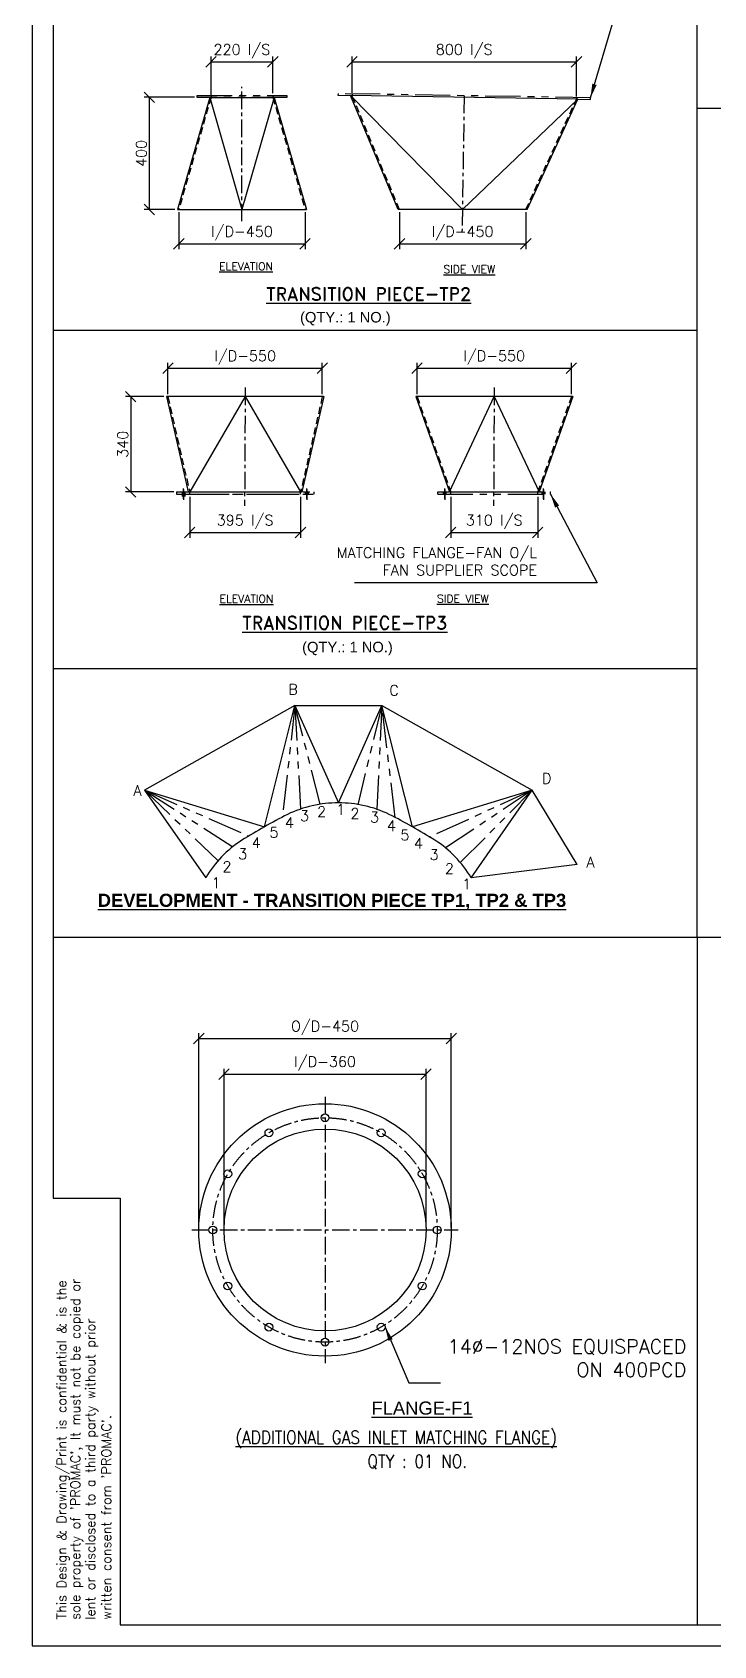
# Model space of a CAD drawing. Header units: inches. Extents: x 0 to 157513, y -28488 to 35640.
# Drawn here: x 107053 to 116769, y 0 to 23015 of the extents above; entities that cross this region are included whole.
import ezdxf
from ezdxf.enums import TextEntityAlignment as Align

# ---------------------------------------------------------------- set-up
doc = ezdxf.new("R2010")
doc.units = ezdxf.units.IN
doc.header["$LTSCALE"] = 400
doc.header["$MEASUREMENT"] = 0
for name, pattern in [('0', [0]), ('CENTER', [2, 1.25, -0.25, 0.25, -0.25]), ('DASHED2', [0.375, 0.25, -0.125]), ('HIDDEN2', [4.7625, 3.175, -1.5875]), ('PHANTOM', [2.5, 1.25, -0.25, 0.25, -0.25, 0.25, -0.25])]:
    doc.linetypes.add(name, pattern=pattern)
for name, color, linetype in [('BF', 8, 'PHANTOM'), ('cen', 1, 'CENTER'), ('DIM', 1, 'Continuous'), ('DWG', 7, 'Continuous'), ('hid', 3, 'HIDDEN2'), ('STR', 8, 'PHANTOM')]:
    doc.layers.add(name, color=color, linetype=linetype)
doc.layers.add('R- PHANTOM', color=3, linetype='PHANTOM', lineweight=9)
doc.styles.add('RD', font='ROMAND.SHX')
doc.styles.add('ROMANS', font='romans')
doc.styles.get("Standard").update_dxf_attribs({"font": 'arial.ttf'})
doc.dimstyles.new('SAM2 60 SC', dxfattribs={"dimscale": 60, "dimtxt": 2.5, "dimasz": 2.5, "dimexe": 1.25, "dimexo": 0.625, "dimtad": 1, "dimtoh": 1, "dimdec": 0, "dimdsep": 46, "dimtxsty": 'ROMANS', "dimblk": 'OBLIQUE', "dimcen": 2.5, "dimclrd": 1, "dimclre": 1, "dimclrt": 256, "dimadec": 0, "dimazin": 2, "dimtfac": 1, "dimtdec": 0, "dimtofl": 0, "dimtmove": 0, "dimatfit": 3, "dimfxl": 1, "dimtolj": 1, "dimtzin": 0, "dimarcsym": 1})
doc.dimstyles.new('STANDARD$7', dxfattribs={"dimscale": 25, "dimtxt": 2.5, "dimasz": 2.5, "dimexe": 1.5, "dimexo": 1, "dimgap": 1, "dimtad": 1, "dimdec": 3, "dimzin": 12, "dimdsep": 46, "dimtxsty": 'ROMANS', "dimcen": 125, "dimclrd": 1, "dimclre": 1, "dimclrt": 7, "dimadec": 0, "dimazin": 3, "dimtp": 0.051, "dimtm": 0.032, "dimtfac": 0.6, "dimtdec": 3, "dimtmove": 0, "dimatfit": 3, "dimfxl": 1, "dimtvp": 1, "dimtolj": 1, "dimtzin": 0, "dimarcsym": 1})

# ---------------------------------------------------------------- blocks, each defined once
blk = doc.blocks.new('_OBLIQUE')
at = {"color": 0, "linetype": 'ByBlock'}
blk.add_line((-0.5, -0.5), (0.5, 0.5), dxfattribs=at)
blk = doc.blocks.new('*D119')
at = {"color": 1, "lineweight": -2}
for p, q in [((109142, 20449), (109142, 19922)), ((110942, 20449), (110942, 19922)), ((109142, 19997), (110942, 19997))]:
    blk.add_line(p, q, dxfattribs=at)
at = {"layer": 'Defpoints', "color": 0}
for p in [(109142, 20487, 0), (110942, 20487, 0), (110942, 19997)]:
    blk.add_point(p, dxfattribs=at)
at = {"color": 1, "lineweight": -2, "xscale": 150, "yscale": 150, "zscale": 150, "rotation": 180}
blk.add_blockref('_OBLIQUE', (109142, 19997), dxfattribs=at)
at = {"color": 1, "lineweight": -2, "xscale": 150, "yscale": 150, "zscale": 150}
blk.add_blockref('_OBLIQUE', (110942, 19997), dxfattribs=at)
at = {"insert": (110042, 20149), "char_height": 150, "attachment_point": 5, "style": 'ROMANS'}
blk.add_mtext('\\A1;I/D-450', dxfattribs=at)
blk = doc.blocks.new('*D120')
at = {"color": 1, "lineweight": -2}
for p, q in [((109602, 22124), (109602, 22668)), ((109602, 22593), (110482, 22593)), ((110482, 22148), (110482, 22668))]:
    blk.add_line(p, q, dxfattribs=at)
at = {"layer": 'Defpoints', "color": 0}
for p in [(110482, 22593), (110482, 22111, 0), (109602, 22087, 0)]:
    blk.add_point(p, dxfattribs=at)
at = {"color": 1, "lineweight": -2, "xscale": 150, "yscale": 150, "zscale": 150, "rotation": 180}
blk.add_blockref('_OBLIQUE', (109602, 22593), dxfattribs=at)
at = {"color": 1, "lineweight": -2, "xscale": 150, "yscale": 150, "zscale": 150}
blk.add_blockref('_OBLIQUE', (110482, 22593), dxfattribs=at)
at = {"insert": (110042, 22745), "char_height": 150, "attachment_point": 5, "style": 'ROMANS'}
blk.add_mtext('\\A1;220 I/S', dxfattribs=at)
blk = doc.blocks.new('*D263')
at = {"color": 1, "lineweight": -2}
for p, q in [((109365, 22087), (108646, 22087)), ((108721, 22087), (108721, 20487)), ((109085, 20487), (108646, 20487))]:
    blk.add_line(p, q, dxfattribs=at)
at = {"layer": 'Defpoints', "color": 0}
for p in [(109402, 22087), (108721, 20487), (109122, 20487)]:
    blk.add_point(p, dxfattribs=at)
at = {"color": 1, "lineweight": -2, "xscale": 150, "yscale": 150, "zscale": 150}
for p, rotation in [((108721, 22087), 90), ((108721, 20487), 270)]:
    blk.add_blockref('_OBLIQUE', p, dxfattribs=dict(at, rotation=rotation))
at = {"insert": (108608, 21287), "char_height": 150, "attachment_point": 5, "rotation": 90, "style": 'ROMANS'}
blk.add_mtext('\\A1;400', dxfattribs=at)
blk = doc.blocks.new('*D121')
at = {"color": 1, "lineweight": -2}
for p, q in [((112288, 20449), (112288, 19922)), ((114090, 20450), (114090, 19922)), ((112288, 19997), (114090, 19997))]:
    blk.add_line(p, q, dxfattribs=at)
at = {"layer": 'Defpoints', "color": 0}
for p in [(112288, 20487, 0), (114090, 20487, 0), (114090, 19997)]:
    blk.add_point(p, dxfattribs=at)
at = {"color": 1, "lineweight": -2, "xscale": 150, "yscale": 150, "zscale": 150, "rotation": 180}
blk.add_blockref('_OBLIQUE', (112288, 19997), dxfattribs=at)
at = {"color": 1, "lineweight": -2, "xscale": 150, "yscale": 150, "zscale": 150}
blk.add_blockref('_OBLIQUE', (114090, 19997), dxfattribs=at)
at = {"insert": (113189, 20148), "char_height": 150, "attachment_point": 5, "style": 'ROMANS'}
blk.add_mtext('\\A1;I/D-450', dxfattribs=at)
blk = doc.blocks.new('*D264')
at = {"color": 1, "lineweight": -2}
for p, q in [((111612, 22150), (111612, 22668)), ((111612, 22593), (114811, 22593)), ((114811, 22098), (114811, 22668))]:
    blk.add_line(p, q, dxfattribs=at)
at = {"layer": 'Defpoints', "color": 0}
for p in [(114811, 22593), (111612, 22113), (114811, 22060)]:
    blk.add_point(p, dxfattribs=at)
at = {"color": 1, "lineweight": -2, "xscale": 150, "yscale": 150, "zscale": 150, "rotation": 180}
blk.add_blockref('_OBLIQUE', (111612, 22593), dxfattribs=at)
at = {"color": 1, "lineweight": -2, "xscale": 150, "yscale": 150, "zscale": 150}
blk.add_blockref('_OBLIQUE', (114811, 22593), dxfattribs=at)
at = {"insert": (113211, 22745), "char_height": 150, "attachment_point": 5, "style": 'ROMANS'}
blk.add_mtext('\\A1;800 I/S', dxfattribs=at)
blk = doc.blocks.new('*U95')
at = {"ltscale": 10}
blk.add_circle((0, 0), 56, dxfattribs=at)
blk = doc.blocks.new('*U96')
at = {"layer": 'DWG', "color": 0, "linetype": 'ByBlock', "lineweight": -2, "transparency": 16777216}
blk.add_blockref('*U95', (-27600, 17840, -249), dxfattribs=at)
for p, rotation in [((-28400, 17626, -249), 29.99999999999999), ((-26800, 17626, -249), 330.0000000000001), ((-28986, 17040, -249), 60.00000000000001), ((-26214, 17040, -249), 299.9999999999999), ((-29200, 16240, -249), 89.99999999999997), ((-26000, 16240, -249), 270), ((-28986, 15440, -249), 120), ((-26214, 15440, -249), 239.9999999999999), ((-28400, 14854, -249), 150), ((-26800, 14854, -249), 210), ((-27600, 14640, -249), 180)]:
    blk.add_blockref('*U95', p, dxfattribs=dict(at, rotation=rotation))
blk = doc.blocks.new('*D275')
at = {"color": 1, "lineweight": -2}
for p, q in [((109787, 5968), (109787, 8229)), ((109787, 8154), (112667, 8154)), ((112667, 5968), (112667, 8229))]:
    blk.add_line(p, q, dxfattribs=at)
at = {"layer": 'Defpoints', "color": 0}
for p in [(112667, 8154), (109787, 5931), (112667, 5931)]:
    blk.add_point(p, dxfattribs=at)
at = {"color": 1, "lineweight": -2, "xscale": 150, "yscale": 150, "zscale": 150, "rotation": 180}
blk.add_blockref('_OBLIQUE', (109787, 8154), dxfattribs=at)
at = {"color": 1, "lineweight": -2, "xscale": 150, "yscale": 150, "zscale": 150}
blk.add_blockref('_OBLIQUE', (112667, 8154), dxfattribs=at)
at = {"insert": (111227, 8306), "char_height": 150, "attachment_point": 5, "style": 'ROMANS'}
blk.add_mtext('\\A1;I/D-360', dxfattribs=at)
blk = doc.blocks.new('*D276')
at = {"color": 1, "lineweight": -2}
for p, q in [((109427, 5968), (109427, 8737)), ((109427, 8662), (113027, 8662)), ((113027, 5968), (113027, 8737))]:
    blk.add_line(p, q, dxfattribs=at)
at = {"layer": 'Defpoints', "color": 0}
for p in [(113027, 8662), (109427, 5931), (113027, 5931)]:
    blk.add_point(p, dxfattribs=at)
at = {"color": 1, "lineweight": -2, "xscale": 150, "yscale": 150, "zscale": 150, "rotation": 180}
blk.add_blockref('_OBLIQUE', (109427, 8662), dxfattribs=at)
at = {"color": 1, "lineweight": -2, "xscale": 150, "yscale": 150, "zscale": 150}
blk.add_blockref('_OBLIQUE', (113027, 8662), dxfattribs=at)
at = {"insert": (111227, 8813), "char_height": 150, "attachment_point": 5, "style": 'ROMANS'}
blk.add_mtext('\\A1;O/D-450', dxfattribs=at)
blk = doc.blocks.new('A1 title blck promac')
at = {"color": 4, "linetype": '0'}
for p, q in [((2099834, -470228), (2100785, -470228)), ((2100785, -470228), (2100785, -476312))]:
    blk.add_line(p, q, dxfattribs=at)
blk.add_lwpolyline([(2099534, -476612), (2149994, -476612), (2149994, -440972), (2099534, -440972)], close=True, dxfattribs=at)
blk.add_lwpolyline([(2100785, -476312), (2149694, -476312), (2149694, -441272), (2099834, -441272), (2099834, -470228)], dxfattribs=at)
at = {"color": 4, "linetype": '0', "style": 'ROMANS'}
for s, p in [('This Design & Drawing/Print is confidential & is the', (2100019, -476237)), ("sole property of 'PROMAC', It must not be copied or", (2100215, -476243)), ('lent or disclosed to a third party without prior ', (2100430, -476243)), ("written consent from 'PROMAC'.", (2100657, -476243))]:
    blk.add_text(s, height=135, rotation=90, dxfattribs=at).set_placement(p)
blk = doc.blocks.new('*D347')
at = {"color": 1, "lineweight": -2}
for p, q in [((109298, 16388), (109298, 15804)), ((110878, 16388), (110878, 15804)), ((109298, 15879), (110878, 15879))]:
    blk.add_line(p, q, dxfattribs=at)
at = {"layer": 'Defpoints', "color": 0}
for p in [(109298, 16426), (110878, 16426), (110878, 15879)]:
    blk.add_point(p, dxfattribs=at)
at = {"color": 1, "lineweight": -2, "xscale": 150, "yscale": 150, "zscale": 150, "rotation": 180}
blk.add_blockref('_OBLIQUE', (109298, 15879), dxfattribs=at)
at = {"color": 1, "lineweight": -2, "xscale": 150, "yscale": 150, "zscale": 150}
blk.add_blockref('_OBLIQUE', (110878, 15879), dxfattribs=at)
at = {"insert": (110088, 16031), "char_height": 150, "attachment_point": 5, "style": 'ROMANS'}
blk.add_mtext('\\A1;395 I/S', dxfattribs=at)
blk = doc.blocks.new('*D348')
at = {"color": 1, "lineweight": -2}
for p, q in [((113019, 16388), (113019, 15804)), ((114259, 16388), (114259, 15804)), ((113019, 15879), (114259, 15879))]:
    blk.add_line(p, q, dxfattribs=at)
at = {"layer": 'Defpoints', "color": 0}
for p in [(113019, 16426), (114259, 16426), (114259, 15879)]:
    blk.add_point(p, dxfattribs=at)
at = {"color": 1, "lineweight": -2, "xscale": 150, "yscale": 150, "zscale": 150, "rotation": 180}
blk.add_blockref('_OBLIQUE', (113019, 15879), dxfattribs=at)
at = {"color": 1, "lineweight": -2, "xscale": 150, "yscale": 150, "zscale": 150}
blk.add_blockref('_OBLIQUE', (114259, 15879), dxfattribs=at)
at = {"insert": (113639, 16031), "char_height": 150, "attachment_point": 5, "style": 'ROMANS'}
blk.add_mtext('\\A1;310 I/S', dxfattribs=at)
blk = doc.blocks.new('*D349')
at = {"color": 1, "lineweight": -2}
for p, q in [((108988, 17855), (108988, 18298)), ((108988, 18223), (111188, 18223)), ((111188, 17855), (111188, 18298))]:
    blk.add_line(p, q, dxfattribs=at)
at = {"layer": 'Defpoints', "color": 0}
for p in [(111188, 18223), (108988, 17818, 0), (111188, 17818, 0)]:
    blk.add_point(p, dxfattribs=at)
at = {"color": 1, "lineweight": -2, "xscale": 150, "yscale": 150, "zscale": 150, "rotation": 180}
blk.add_blockref('_OBLIQUE', (108988, 18223), dxfattribs=at)
at = {"color": 1, "lineweight": -2, "xscale": 150, "yscale": 150, "zscale": 150}
blk.add_blockref('_OBLIQUE', (111188, 18223), dxfattribs=at)
at = {"insert": (110088, 18375), "char_height": 150, "attachment_point": 5, "style": 'ROMANS'}
blk.add_mtext('\\A1;I/D-550', dxfattribs=at)
blk = doc.blocks.new('*D350')
at = {"color": 1, "lineweight": -2}
for p, q in [((112539, 17855), (112539, 18298)), ((112539, 18223), (114739, 18223)), ((114739, 17855), (114739, 18298))]:
    blk.add_line(p, q, dxfattribs=at)
at = {"layer": 'Defpoints', "color": 0}
for p in [(114739, 18223), (112539, 17818, -9), (114739, 17818, -9)]:
    blk.add_point(p, dxfattribs=at)
at = {"color": 1, "lineweight": -2, "xscale": 150, "yscale": 150, "zscale": 150, "rotation": 180}
blk.add_blockref('_OBLIQUE', (112539, 18223), dxfattribs=at)
at = {"color": 1, "lineweight": -2, "xscale": 150, "yscale": 150, "zscale": 150}
blk.add_blockref('_OBLIQUE', (114739, 18223), dxfattribs=at)
at = {"insert": (113639, 18375), "char_height": 150, "attachment_point": 5, "style": 'ROMANS'}
blk.add_mtext('\\A1;I/D-550', dxfattribs=at)
blk = doc.blocks.new('*D351')
at = {"color": 1, "lineweight": -2}
for p, q in [((108930, 17818), (108381, 17818)), ((108456, 17818), (108456, 16458)), ((109072, 16458), (108381, 16458))]:
    blk.add_line(p, q, dxfattribs=at)
at = {"layer": 'Defpoints', "color": 0}
for p in [(108968, 17818, 21), (108456, 16458), (109109, 16458, -21)]:
    blk.add_point(p, dxfattribs=at)
at = {"color": 1, "lineweight": -2, "xscale": 150, "yscale": 150, "zscale": 150}
for p, rotation in [((108456, 17818), 90), ((108456, 16458), 270)]:
    blk.add_blockref('_OBLIQUE', p, dxfattribs=dict(at, rotation=rotation))
at = {"insert": (108343, 17138), "char_height": 150, "attachment_point": 5, "rotation": 90, "style": 'ROMANS'}
blk.add_mtext('\\A1;340', dxfattribs=at)

msp = doc.modelspace()

# ---------------------------------------------------------------- linework, layer by layer
at = {"ltscale": 10}
for p, q in [((112268.2, 20487), (111591.5, 22113.2)), ((111591.5, 22113.2), (113185, 20486.8)), ((109582.5, 22086.8), (109122.5, 20486.8, 48.8)), ((109582.5, 22086.8), (110042.5, 20486.8)), ((110502.5, 22086.8), (110042.5, 20486.8)), ((110502.5, 22086.8), (110962.5, 20486.8, 48.8)), ((113185, 20486.8), (114831.1, 22060)), ((114109.8, 20486.8), (114831.1, 22060)), ((109122.5, 20486.8), (110962.5, 20486.8)), ((110042.5, 20486.8), (110042.5, 20486.8)), ((114109.8, 20486.8), (112268.2, 20487)), ((108967.6, 17817.7, -27), (109277.6, 16457.7, -69.8)), ((112519.3, 17817.7, -39.2), (112999.3, 16457.7))]:
    msp.add_line(p, q, dxfattribs=at)
for p, q in [((114831.1, 22060), (111591.5, 22113.2)), ((109582.5, 22086.8), (110502.5, 22086.8)), ((111207.6, 17817.7, -27), (108967.6, 17817.7, -54.1)), ((110086.1, 17817.7, 0), (109297.6, 16457.7, -69.8)), ((110086.1, 17817.7, 0), (110877.6, 16457.7, -69.8)), ((111207.6, 17817.7, -27), (110897.6, 16457.7, -69.8)), ((114759.3, 17817.7, -39.2), (114279.3, 16457.7)), ((109277.6, 16457.7, -69.8), (110897.6, 16457.7, -69.8)), ((112999.3, 16457.7), (114279.3, 16457.7))]:
    msp.add_line(p, q)
at = {"color": 7}
for p, q in [((110798.7, 13413.7), (108654.7, 12203.4)), ((110363.1, 11681.2), (110798.7, 13413.7)), ((110798.7, 13413.7), (111417.8, 12023.2)), ((110798.7, 13413.7), (112036.9, 13413.7)), ((111417.8, 12023.2), (112036.9, 13413.7)), ((112036.9, 13413.7), (114180.9, 12203.4)), ((112472.5, 11681.2), (112036.9, 13413.7)), ((108654.7, 12203.4), (109525.3, 10954.9)), ((108654.7, 12203.4), (110363.1, 11681.2)), ((114180.9, 12203.4), (112472.5, 11681.2)), ((113310.3, 10954.9), (114180.9, 12203.4)), ((114820.7, 11143.4), (114180.9, 12203.4)), ((114820.7, 11143.4), (113310.3, 10954.9))]:
    msp.add_line(p, q, dxfattribs=at)
at = {"color": 8}
for points in [[(116533.7, 21932.8), (121928.8, 21932.8), (121928.8, 28451.6)], [(116533.7, 21932.8), (121928.8, 21932.8), (121928.8, 28451.6)], [(107353.1, 18766.7), (116533.7, 18766.7), (116533.7, 24026.4)], [(107353.1, 13938.4), (116533.7, 13938.4), (116533.7, 18766.7)], [(107353.1, 10109.5), (116533.7, 10109.5), (116533.7, 13938.4)], [(116533.7, 10109.5), (123245.3, 10109.5), (123245.3, 300)]]:
    msp.add_lwpolyline(points, dxfattribs=at)
msp.add_lwpolyline([(112999.3, 16457.7), (113639.3, 17817.7), (114279.3, 16457.7)])
at = {"color": 7}
for centre, radius, start, end in [((111412, 10367.2), 1656, 89.79969, 115.75199), ((111423.6, 10367.2), 1656, 64.24801, 90.20031), ((115070.5, 3341.8), 9576.3, 117.20466, 121.68315), ((107765.1, 3341.8), 9576.3, 58.31685, 62.79534), ((110946, 10104.2), 1656, 123.13582, 149.08812), ((111889.5, 10104.2), 1656, 30.91188, 56.86418)]:
    msp.add_arc(centre, radius, start, end, dxfattribs=at)
at = {"layer": 'BF'}
for p, q in [((109402.5, 22110.8), (110682.5, 22110.8)), ((109402.5, 22086.8), (109402.5, 22110.8)), ((109402.5, 22110.8), (110682.5, 22110.8)), ((109602.5, 22110.8), (109602.5, 22086.8)), ((110042.5, 22110.8), (110015.5, 22110.8)), ((110042.5, 22110.8), (110069.5, 22110.8)), ((110482.5, 22110.8), (110482.5, 22086.8)), ((110682.5, 22110.8), (110682.5, 22086.8)), ((111611.9, 22136.9), (111611.5, 22112.9)), ((110682.5, 22086.8), (109402.5, 22086.8)), ((114811.5, 22084.3), (114811.1, 22060.3)), ((109109.3, 16457.7, -69.8), (109109.3, 16425.7, -69.8)), ((109109.3, 16457.7, -69.8), (111065.8, 16457.7, -69.8)), ((109109.3, 16425.7, -69.8), (111065.8, 16425.7, -69.8)), ((109109.3, 16425.7, -69.8), (111065.8, 16425.7, -69.8)), ((109189.3, 16457.7, -69.8), (109189.3, 16393.7, -69.8)), ((109229.3, 16457.7, -69.8), (109229.3, 16393.7, -69.8)), ((109297.6, 16425.7, -69.8), (109297.6, 16457.7, -69.8)), ((110877.6, 16425.7, -69.8), (110877.6, 16457.7, -69.8)), ((110945.8, 16457.7, -69.8), (110945.8, 16425.7, -69.8)), ((110985.8, 16457.7, -69.8), (110985.8, 16425.7, -69.8)), ((111065.8, 16457.7, -69.8), (111065.8, 16425.7, -69.8)), ((112835.2, 16457.7), (114443.3, 16457.7)), ((112835.2, 16425.7), (112835.2, 16457.7)), ((112835.2, 16425.7), (114443.3, 16425.7)), ((112835.2, 16425.7), (114443.3, 16425.7)), ((112915.2, 16425.7), (112915.2, 16457.7)), ((112955.2, 16425.7), (112955.2, 16457.7)), ((113019.3, 16425.7), (113019.3, 16457.7)), ((114259.3, 16425.7), (114259.3, 16457.7)), ((114323.3, 16425.7), (114323.3, 16457.7)), ((114363.3, 16425.7), (114363.3, 16457.7)), ((114443.3, 16425.7), (114443.3, 16457.7))]:
    msp.add_line(p, q, dxfattribs=at)
at = {"layer": 'BF', "ltscale": 0.5}
msp.add_line((109109.3, 16425.7, -69.8), (111065.8, 16425.7, -69.8), dxfattribs=at)
at = {"layer": 'BF', "linetype": 'CENTER', "ltscale": 3.5}
for p, q in [((109209.3, 16359.4, -69.8), (109209.3, 16508.1, -69.8)), ((109209.3, 16492, -69.8), (109209.3, 16343.3, -69.8)), ((110965.8, 16359.4, -69.8), (110965.8, 16508.1, -69.8)), ((110965.8, 16492, -69.8), (110965.8, 16343.3, -69.8)), ((112935.2, 16359.3), (112935.2, 16508.1)), ((112935.2, 16492), (112935.2, 16343.3)), ((114343.3, 16359.3), (114343.3, 16508.1)), ((114343.3, 16492), (114343.3, 16343.3))]:
    msp.add_line(p, q, dxfattribs=at)
at = {"layer": 'BF'}
msp.add_lwpolyline([(114811.1, 22060.3), (115011.1, 22057), (115011.5, 22081), (111412, 22140.2), (111411.6, 22116.2), (111611.5, 22112.9)], dxfattribs=at)
at = {"layer": 'cen', "ltscale": 0.5}
for p, q in [((110042.5, 20320, 0), (110042.5, 22236.4, 0)), ((113211.7, 22110.6), (113179.8, 20166.2)), ((110089.3, 17945.9, 0), (110080.1, 16259.9, 0)), ((113639.3, 17945.9), (113630.1, 16259.9)), ((111227.1, 7830.8), (111227.1, 4030.8)), ((109327.1, 5930.8), (113127.1, 5930.8))]:
    msp.add_line(p, q, dxfattribs=at)
at = {"layer": 'cen', "color": 7, "ltscale": 15}
msp.add_line((114759.3, 17817.7, -66.3), (112519.3, 17817.7, -93.3), dxfattribs=at)
at = {"layer": 'cen', "ltscale": 0.5}
msp.add_circle((111227.1, 5930.8), 1600, dxfattribs=at)
at = {"layer": 'DWG'}
for radius in [1800, 1440]:
    msp.add_circle((111227.1, 5930.8), radius, dxfattribs=at)
at = {"layer": 'hid', "linetype": 'DASHED2'}
for p, q in [((112288.2, 20486.7), (111611.5, 22112.9)), ((109602.5, 22086.8), (109142.5, 20486.8, 48.8)), ((110482.5, 22086.8), (110942.5, 20486.8, 48.8)), ((114089.8, 20487.2), (114811.1, 22060.3)), ((108987.6, 17817.7, -27), (109297.6, 16457.7, -69.8)), ((111187.6, 17817.7, -27), (110877.6, 16457.7, -69.8)), ((112539.3, 17817.7, -39.2), (113019.3, 16457.7)), ((114739.3, 17817.7, -39.2), (114259.3, 16457.7))]:
    msp.add_line(p, q, dxfattribs=at)
at = {"layer": 'R- PHANTOM', "color": 7, "ltscale": 0.5}
msp.add_line((114759.3, 17817.7, -39.2), (112519.3, 17817.7, -66.3), dxfattribs=at)
at = {"layer": 'STR', "color": 1}
for p, q in [((110798.7, 13413.7), (110620.9, 11821.5)), ((110798.7, 13413.7), (110876.6, 11934.3)), ((111158.4, 12003.7), (110798.7, 13413.7)), ((112036.9, 13413.7), (111693.7, 11996.4)), ((112036.9, 13413.7), (111964.9, 11932.2)), ((112228.6, 11814.2), (112036.9, 13413.7)), ((108654.7, 12203.4), (109699.9, 11200)), ((108654.7, 12203.4), (109900.4, 11406.1)), ((108654.7, 12203.4), (110137.5, 11549.7)), ((114180.9, 12203.4), (112708.3, 11529.6)), ((114180.9, 12203.4), (112945.1, 11380.2)), ((113155.5, 11171.7), (114180.9, 12203.4))]:
    msp.add_line(p, q, dxfattribs=at)

# ---------------------------------------------------------------- block references
at = {"layer": 'DWG'}
msp.add_blockref('*U96', (138827.1, -10309.2, 249.5), dxfattribs=at)

# ---------------------------------------------------------------- texts
at = {"color": 4, "style": 'ROMANS'}
for s, p in [('B', (110703.3, 13642)), ('C', (112143.6, 13629.2)), ('D', (114319.9, 12371.8)), ('A', (108496.2, 12198.6)), ('2', (111114.1, 11896.9)), ('1', (111384, 11928.5)), ('4', (110655.3, 11740.5)), ('3', (110870.6, 11839)), ('2', (111589.2, 11872.1)), ('3', (111868.8, 11818.2)), ('4', (112108.9, 11694.3)), ('4', (110181.3, 11454.4)), ('5', (110435.4, 11603.3)), ('5', (112301.6, 11565.4)), ('4', (112495.1, 11445.4)), ('3', (109988.2, 11294.8)), ('3', (112718, 11283)), ('2', (109764.5, 11111.7)), ('2', (112935.8, 11084.4)), ('A', (114953.1, 11177.2)), ('1', (109611.2, 10883.5)), ('1', (113181.1, 10865.7))]:
    msp.add_text(s, height=150, dxfattribs=at).set_placement(p, align=Align.MIDDLE_LEFT)
msp.add_text('%%UFLANGE-F1', height=187.5).set_placement((111888.8, 3296.2, 12))
at = {"style": 'ROMANS', "width": 0.85}
for s, p in [('%%U(ADDITIONAL GAS INLET MATCHING FLANGE)', (109949.2, 2879.6, 12)), ('QTY : 01 NO.', (111832.1, 2536.6, 12))]:
    msp.add_text(s, height=187.5, dxfattribs=at).set_placement(p)
at = {"color": 4, "linetype": 'Continuous', "char_height": 112.5, "width": 2658.337, "attachment_point": 2, "style": 'ROMANS'}
for s, insert in [('{\\LELEVATION}', (110101.2, 19732.9, 241.2)), ('{\\LSIDE VIEW}', (113283.5, 19691.2, 241.2)), ('{\\LELEVATION}', (110107.3, 14989.6, 192.8)), ('{\\LSIDE VIEW}', (113191.4, 14992.7, 192.8))]:
    msp.add_mtext(s, dxfattribs=dict(at, insert=insert))
at = {"char_height": 187.5, "width": 3889.567, "attachment_point": 2, "style": 'RD'}
for s, insert in [('{\\LTRANSITION PIECE-TP2}', (111849, 19375.5, -383868.8)), ('{\\LTRANSITION PIECE-TP3}', (111508.4, 14685, -383929.3))]:
    msp.add_mtext(s, dxfattribs=dict(at, insert=insert))
at = {"color": 4, "char_height": 150, "style": 'ROMANS'}
for s, insert, attachment_point in [('{\\fArial|b0|i0|c0|p34;(QTY.: 1 NO.)}', (111516.8, 18927.7), 5), ('\\A1;MATCHING FLANGE-FAN O/L\\PFAN SUPPLIER SCOPE', (114248.1, 15666.4, 0), 3), ('{\\fArial|b0|i0|c0|p34;(QTY.: 1 NO.)}', (111546.7, 14222.7, -60.5), 5)]:
    msp.add_mtext(s, dxfattribs=dict(at, insert=insert, attachment_point=attachment_point))
at = {"insert": (111325.8, 10727), "char_height": 187.5, "width": 6835.998, "attachment_point": 2}
msp.add_mtext('{\\fArial|b1|i0|c0|p34;\\LDEVELOPMENT - TRANSITION PIECE TP1, TP2 & TP3}', dxfattribs=at)

# ---------------------------------------------------------------- dimensions: what is measured, and where the dimension line sits
dim = msp.add_linear_dim(base=(110482.5, 22592.7, 0), p1=(109602.5, 22086.8), p2=(110482.5, 22110.8), text='<> I/S', dimstyle='SAM2 60 SC', override={"dimtoh": 0, "dimlfac": 0.25})
dim.commit()
dim.dimension.update_dxf_attribs({"geometry": '*D120', "text_midpoint": (110042.5, 22592.7, 0), "dimtype": 160})
for base, p1, p2, text, override, picture, middle in [((114811.1, 22592.7), (111611.5, 22112.9), (114811.1, 22060.3), '<> I/S', {"dimtoh": 0, "dimlfac": 0.25}, '*D264', (113211.3, 22744.5)), ((110942.5, 19996.8, 48.8), (109142.5, 20486.8, 48.8), (110942.5, 20486.8, 48.8), 'I/D-<>', {"dimtoh": 0, "dimlfac": 0.25}, '*D119', (110042.5, 20148.6, 48.8)), ((114089.8, 19996.6, 0), (112288.2, 20486.7), (114089.8, 20487.2), 'I/D-<>', {"dimtoh": 0, "dimlfac": 0.25}, '*D121', (113189, 20148.4, 0)), ((111187.6, 18223.4, -27), (108987.6, 17817.7, -27), (111187.6, 17817.7, -27), 'I/D-<>', {"dimtoh": 0, "dimlfac": 0.25}, '*D349', (110087.6, 18375.2, -27)), ((114739.3, 18223.4, -30.3), (112539.3, 17817.7, -39.2), (114739.3, 17817.7, -39.2), 'I/D-<>', {"dimtoh": 0, "dimlfac": 0.25}, '*D350', (113639.3, 18375.2, -30.3)), ((110877.6, 15878.8, -69.8), (109297.6, 16425.7, -69.8), (110877.6, 16425.7, -69.8), '<> I/S', {"dimtoh": 0, "dimlfac": 0.25}, '*D347', (110087.6, 16030.5, -69.8)), ((114259.3, 15878.7), (113019.3, 16425.7), (114259.3, 16425.7), '<> I/S', {"dimtoh": 0, "dimlfac": 0.25}, '*D348', (113639.3, 16030.5)), ((113027.1, 8661.7), (109427.1, 5930.8), (113027.1, 5930.8), 'O/D-<>', {"dimtoh": 0, "dimlfac": 0.125}, '*D276', (111227.1, 8813.5)), ((112667.1, 8153.8), (109787.1, 5930.8), (112667.1, 5930.8), 'I/D-<>', {"dimtoh": 0, "dimlfac": 0.125}, '*D275', (111227.1, 8305.6))]:
    dim = msp.add_linear_dim(base=base, p1=p1, p2=p2, text=text, dimstyle='SAM2 60 SC', override=override)
    dim.commit()
    dim.dimension.update_dxf_attribs({"geometry": picture, "text_midpoint": middle})
for base, p1, p2, picture, middle in [((108721, 20486.8), (109402.5, 22086.8), (109122.5, 20486.8), '*D263', (108608.5, 21286.8)), ((108455.8, 16457.7, -48.4), (108967.6, 17817.7, -27), (109109.3, 16457.7, -69.8), '*D351', (108343.3, 17137.7, -48.4))]:
    dim = msp.add_linear_dim(base=base, p1=p1, p2=p2, angle=90, dimstyle='SAM2 60 SC', override={"dimtoh": 0, "dimlfac": 0.25})
    dim.commit()
    dim.dimension.update_dxf_attribs({"geometry": picture, "text_midpoint": middle})

# ---------------------------------------------------------------- leaders
at = {"annotation_type": 0, "has_hookline": 1, "hookline_direction": 1, "text_width": 5935.7, "horizontal_direction": (0.999793, -0.020327, 0)}
msp.add_leader([(115011.5, 22081), (115360.8, 23247.6), (115160.8, 23251.7)], dimstyle='SAM2 60 SC', override={"dimscale": 80, "dimgap": 0.625, "dimtad": 1, "dimlfac": 0.25, "dimclrd": 1}, dxfattribs=at)
at = {"annotation_type": 0, "has_hookline": 1, "hookline_direction": 1, "text_width": 3207.1}
msp.add_leader([(114443.3, 16425.7, 0), (115106, 15161.6, 0), (114906, 15161.6, 0)], dimstyle='SAM2 60 SC', override={"dimscale": 80, "dimgap": 0.625, "dimtad": 1, "dimlfac": 0.25, "dimclrd": 1}, dxfattribs=at)
at = {"layer": 'DIM', "annotation_type": 0, "has_hookline": 1, "hookline_direction": 0, "text_width": 3733.3}
msp.add_leader([(112083.1, 4544.9), (112419.6, 3748.9), (112619.6, 3748.9)], dimstyle='STANDARD$7', override={"dimscale": 80, "dimexe": 1, "dimdec": 2, "dimpost": '', "dimcen": 0.9, "dimadec": 1, "dimtp": 0, "dimtm": 0, "dimtfac": 1, "dimtdec": 0, "dimatfit": 0, "dimfxl": 1.5, "dimtvp": 0, "dimtfillclr": 256}, dxfattribs=at)

# ---------------------------------------------------------------- next in the draw order: texts
at = {"insert": (116377.4, 4367.3), "char_height": 200, "attachment_point": 3, "style": 'ROMANS', "bg_fill": 2}
msp.add_mtext('14%%C-12NOS EQUISPACED\\P ON 400PCD', dxfattribs=at)

# ---------------------------------------------------------------- next in the draw order: linework, layer by layer
at = {"color": 8}
msp.add_lwpolyline([(114811.7, 10109.5), (116533.7, 10109.5), (116533.7, 300)], dxfattribs=at)

# ---------------------------------------------------------------- next in the draw order: block references
msp.add_blockref('A1 title blck promac', (-1992481.1, 476612.3))

doc.saveas('drawing.dxf')
